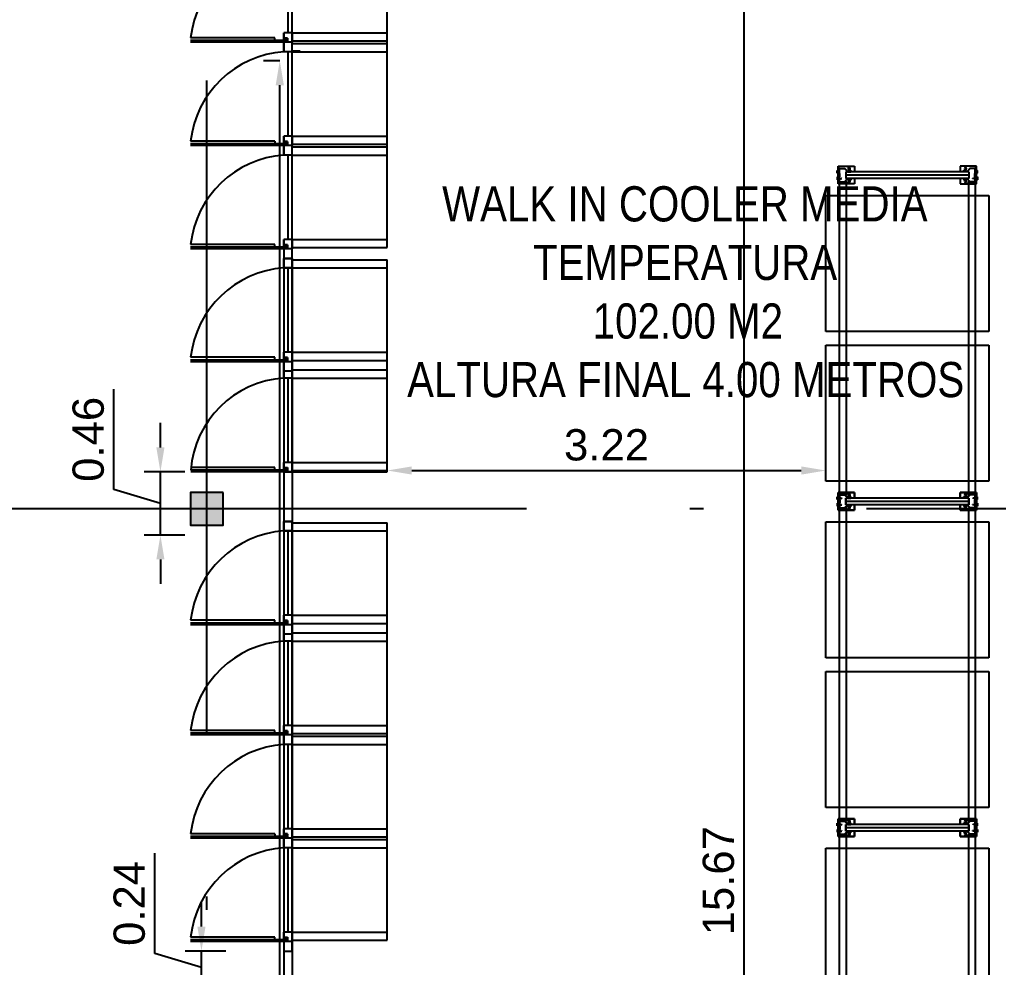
# Model space of a CAD drawing. Header units: metres. Extents: x 0 to 8715937, y -236336 to 216.
# Drawn here: x 163.27 to 170.47, y 83.66 to 90.63 of the extents above; entities that cross this region are included whole.
import ezdxf

# ---------------------------------------------------------------- set-up
doc = ezdxf.new("R2010")
doc.units = ezdxf.units.M
doc.header["$MEASUREMENT"] = 0
doc.header["$PDMODE"] = 3
doc.linetypes.add('ACAD_ISO10W100', pattern=[18, 12, -3, 0, -3])
for name, color, linetype in [('0-BLOCK-ESTRUCTURA', 7, 'Continuous'), ('AAA BAST', 5, 'Continuous'), ('AAA COTAS', 7, 'Continuous'), ('AAA LARG', 1, 'Continuous'), ('AAA PALLETS', 7, 'Continuous'), ('COLUMNAS', 210, 'Continuous'), ('COLUMNAS HATCH', 251, 'Continuous'), ('COTAS INTERIORES', 2, 'Continuous'), ('EJES', 251, 'ACAD_ISO10W100'), ('FRIO', 7, 'Continuous'), ('TEXTO', 7, 'Continuous')]:
    doc.layers.add(name, color=color, linetype=linetype)
doc.styles.add('AR', font='arial.ttf')
doc.dimstyles.new('CotaLoc0', dxfattribs={"dimtxt": 0.23, "dimasz": 0.18, "dimexe": 0.12, "dimexo": 0.37, "dimgap": 0.07, "dimtad": 1, "dimzin": 0, "dimdsep": 46, "dimtxsty": 'AR', "dimcen": 0.9, "dimclrd": 251, "dimclre": 251, "dimadec": 0, "dimazin": 0, "dimtfac": 1, "dimtofl": 0, "dimtmove": 1, "dimatfit": 3, "dimfxl": 0.18, "dimtolj": 1, "dimtzin": 0, "dimarcsym": 1})

# ---------------------------------------------------------------- blocks, each defined once
blk = doc.blocks.new('COLUMNA 0.24 x 0.24')
at = {"layer": 'COLUMNAS HATCH', "ltscale": 0.1}
blk.add_hatch(color=256, dxfattribs=at).paths.add_polyline_path([(0, 0.24), (0.24, 0.24), (0.24, 0), (0, 0)])
at = {"layer": 'COLUMNAS', "ltscale": 0.1}
blk.add_lwpolyline([(0, 0.24), (0.24, 0.24), (0.24, 0), (0, 0)], close=True, dxfattribs=at)
blk = doc.blocks.new('DPM-ESTRUCTURA')
at = {"layer": 'EJES', "ltscale": 0.4}
for p, q in [((76.9278, 41.5801), (76.9278, 112.3301)), ((108.48, 87.0301), (16.48, 87.0301))]:
    blk.add_line(p, q, dxfattribs=at)
at = {"layer": 'COLUMNAS', "xscale": -1}
blk.add_blockref('COLUMNA 0.24 x 0.24', (77.0478, 86.9101), dxfattribs=at)
blk = doc.blocks.new('*D167')
at = {"layer": 'COTAS INTERIORES', "color": 251, "lineweight": -2, "ltscale": 0.1, "transparency": 16777216}
for p, q in [((165.1845, 90.3263), (165.0645, 90.3263)), ((165.1845, 72.5414), (165.1845, 90.1463)), ((165.1845, 72.3614), (165.0645, 72.3614))]:
    blk.add_line(p, q, dxfattribs=at)
at = {"layer": 'COTAS INTERIORES', "color": 251, "ltscale": 0.1, "transparency": 16777216}
for points in [[(165.1545, 90.1463), (165.2145, 90.1463), (165.1845, 90.3263)], [(165.1545, 72.5414), (165.2145, 72.5414), (165.1845, 72.3614)]]:
    blk.add_solid(points, dxfattribs=at)
at = {"layer": 'Defpoints', "color": 0, "ltscale": 0.1, "transparency": 16777216}
for p in [(165.1845, 90.3263), (165.2751, 90.3263), (165.2751, 72.3614)]:
    blk.add_point(p, dxfattribs=at)
at = {"layer": 'COTAS INTERIORES', "color": 0, "ltscale": 0.1, "transparency": 16777216, "insert": (164.9971, 81.3439), "char_height": 0.23, "attachment_point": 5, "rotation": 90, "style": 'AR'}
blk.add_mtext('\\A1;17.96', dxfattribs=at)
blk = doc.blocks.new('1A MODULO SIMPLE')
at = {"layer": 'AAA BAST'}
for points in [[(-2.1307, 1.015), (-2.1307, 1.017), (-2.1407, 1.017), (-2.1407, 1.04), (-2.1167, 1.06), (-2.1167, 1.1), (-2.1567, 1.1), (-2.1567, 1.098), (-2.1767, 1.098), (-2.1767, 1.1), (-2.2167, 1.1), (-2.2167, 1.06), (-2.1927, 1.04), (-2.1927, 1.017), (-2.2027, 1.017), (-2.2027, 1.015), (-2.1907, 1.015), (-2.1907, 1.0409), (-2.2147, 1.0609), (-2.2147, 1.098), (-2.1787, 1.098), (-2.1787, 1.096), (-2.1547, 1.096), (-2.1547, 1.098), (-2.1187, 1.098), (-2.1187, 1.0609), (-2.1427, 1.0409), (-2.1427, 1.015)], [(0.1973, 1.015), (0.1973, 1.017), (0.2073, 1.017), (0.2073, 1.04), (0.1833, 1.06), (0.1833, 1.1), (0.2233, 1.1), (0.2233, 1.098), (0.2433, 1.098), (0.2433, 1.1), (0.2833, 1.1), (0.2833, 1.06), (0.2593, 1.04), (0.2593, 1.017), (0.2693, 1.017), (0.2693, 1.015), (0.2573, 1.015), (0.2573, 1.0409), (0.2813, 1.0609), (0.2813, 1.098), (0.2453, 1.098), (0.2453, 1.096), (0.2213, 1.096), (0.2213, 1.098), (0.1853, 1.098), (0.1853, 1.0609), (0.2093, 1.0409), (0.2093, 1.015)], [(-2.1307, 0.185), (-2.1307, 0.183), (-2.1407, 0.183), (-2.1407, 0.16), (-2.1167, 0.14), (-2.1167, 0.1), (-2.1567, 0.1), (-2.1567, 0.102), (-2.1767, 0.102), (-2.1767, 0.1), (-2.2167, 0.1), (-2.2167, 0.14), (-2.1927, 0.16), (-2.1927, 0.183), (-2.2027, 0.183), (-2.2027, 0.185), (-2.1907, 0.185), (-2.1907, 0.1591), (-2.2147, 0.1391), (-2.2147, 0.102), (-2.1787, 0.102), (-2.1787, 0.104), (-2.1547, 0.104), (-2.1547, 0.102), (-2.1187, 0.102), (-2.1187, 0.1391), (-2.1427, 0.1591), (-2.1427, 0.185)], [(0.1973, 0.185), (0.1973, 0.183), (0.2073, 0.183), (0.2073, 0.16), (0.1833, 0.14), (0.1833, 0.1), (0.2233, 0.1), (0.2233, 0.102), (0.2433, 0.102), (0.2433, 0.1), (0.2833, 0.1), (0.2833, 0.14), (0.2593, 0.16), (0.2593, 0.183), (0.2693, 0.183), (0.2693, 0.185), (0.2573, 0.185), (0.2573, 0.1591), (0.2813, 0.1391), (0.2813, 0.102), (0.2453, 0.102), (0.2453, 0.104), (0.2213, 0.104), (0.2213, 0.102), (0.1853, 0.102), (0.1853, 0.1391), (0.2093, 0.1591), (0.2093, 0.185)]]:
    blk.add_hatch(color=251, dxfattribs=at).paths.add_polyline_path(points)
at = {"layer": 'AAA BAST', "color": 251}
for p, q in [((-2.2167, 1.1082), (-2.2317, 1.1082)), ((-2.2317, 1.1082), (-2.2317, 0.9882)), ((-2.2167, 1.1032), (-2.2317, 1.1032)), ((-2.1167, 1.1082), (-2.2167, 1.1082)), ((-2.2167, 1.1082), (-2.2167, 1.1032)), ((-2.2167, 1.1032), (-2.1167, 1.1032)), ((-2.1767, 1.1), (-2.2167, 1.1)), ((-2.2167, 1.1), (-2.2167, 1.06)), ((-2.2147, 1.098), (-2.2147, 1.0609)), ((-2.1787, 1.098), (-2.2147, 1.098)), ((-2.2067, 1.1), (-2.2067, 1.1032)), ((-2.2067, 1.1032), (-2.1737, 1.1032)), ((-2.1802, 1.1152), (-2.2002, 1.1152)), ((-2.2002, 1.1082), (-2.2002, 1.1152)), ((-2.1902, 1.1082), (-2.1902, 1.1152)), ((-2.1802, 1.1082), (-2.1802, 1.1152)), ((-2.1787, 1.098), (-2.1787, 1.096)), ((-2.1547, 1.096), (-2.1787, 1.096)), ((-2.1767, 1.1), (-2.1767, 1.098)), ((-2.1767, 1.1), (-2.1737, 1.1)), ((-2.1567, 1.098), (-2.1767, 1.098)), ((-2.1737, 1.1), (-2.1737, 1.1032)), ((-2.1597, 1.1), (-2.1597, 1.1032)), ((-2.1567, 1.1), (-2.1597, 1.1)), ((-2.1167, 1.1), (-2.1567, 1.1)), ((-2.1567, 1.1), (-2.1567, 1.098)), ((-2.1187, 1.098), (-2.1547, 1.098)), ((-2.1547, 1.098), (-2.1547, 1.096)), ((-2.1532, 1.1152), (-2.1332, 1.1152)), ((-2.1532, 1.1082), (-2.1532, 1.1152)), ((-2.1432, 1.1082), (-2.1432, 1.1152)), ((-2.1332, 1.1082), (-2.1332, 1.1152)), ((-2.1267, 1.1), (-2.1267, 1.1032)), ((-2.1187, 1.098), (-2.1187, 1.0609)), ((-2.1167, 1.1032), (-2.1167, 1.1082)), ((-2.1017, 1.1082), (-2.1167, 1.1082)), ((-2.1167, 1.1032), (-2.1017, 1.1032)), ((-2.1167, 1.1), (-2.1167, 1.06)), ((-2.1017, 0.9882), (-2.1017, 1.1082)), ((0.1683, 0.9882), (0.1683, 1.1082)), ((0.1683, 1.1082), (0.1833, 1.1082)), ((0.1833, 1.1032), (0.1683, 1.1032)), ((0.1833, 1.1032), (0.1833, 1.1082)), ((0.1833, 1.1082), (0.2833, 1.1082)), ((0.2833, 1.1032), (0.1833, 1.1032)), ((0.1833, 1.1), (0.2233, 1.1)), ((0.1833, 1.1), (0.1833, 1.06)), ((0.1853, 1.098), (0.1853, 1.0609)), ((0.1853, 1.098), (0.2213, 1.098)), ((0.1933, 1.1), (0.1933, 1.1032)), ((0.2198, 1.1152), (0.1998, 1.1152)), ((0.1998, 1.1082), (0.1998, 1.1152)), ((0.2098, 1.1082), (0.2098, 1.1152)), ((0.2198, 1.1082), (0.2198, 1.1152)), ((0.2213, 1.098), (0.2213, 1.096)), ((0.2213, 1.096), (0.2453, 1.096)), ((0.2233, 1.1), (0.2233, 1.098)), ((0.2233, 1.1), (0.2263, 1.1)), ((0.2233, 1.098), (0.2433, 1.098)), ((0.2263, 1.1), (0.2263, 1.1032)), ((0.2403, 1.1), (0.2403, 1.1032)), ((0.2733, 1.1032), (0.2403, 1.1032)), ((0.2433, 1.1), (0.2403, 1.1)), ((0.2433, 1.1), (0.2833, 1.1)), ((0.2433, 1.1), (0.2433, 1.098)), ((0.2453, 1.098), (0.2813, 1.098)), ((0.2453, 1.098), (0.2453, 1.096)), ((0.2468, 1.1152), (0.2668, 1.1152)), ((0.2468, 1.1082), (0.2468, 1.1152)), ((0.2568, 1.1082), (0.2568, 1.1152)), ((0.2668, 1.1082), (0.2668, 1.1152)), ((0.2733, 1.1), (0.2733, 1.1032)), ((0.2813, 1.098), (0.2813, 1.0609)), ((0.2833, 1.1082), (0.2833, 1.1032)), ((0.2833, 1.1082), (0.2983, 1.1082)), ((0.2833, 1.1032), (0.2983, 1.1032)), ((0.2833, 1.1), (0.2833, 1.06)), ((0.2983, 1.1082), (0.2983, 0.9882)), ((-2.2167, 1.06), (-2.1927, 1.04)), ((-2.2147, 1.0609), (-2.1907, 1.0409)), ((-2.1927, 1.017), (-2.2027, 1.017)), ((-2.2027, 1.017), (-2.2027, 1.015)), ((-2.1907, 1.015), (-2.2027, 1.015)), ((-2.1927, 1.036), (-2.1977, 1.036)), ((-2.1977, 1.021), (-2.1977, 1.036)), ((-2.1927, 1.0285), (-2.1977, 1.0285)), ((-2.1927, 1.021), (-2.1977, 1.021)), ((-2.1927, 1.04), (-2.1927, 1.017)), ((-2.1907, 1.053), (-2.1667, 1.053)), ((-2.1907, 0.147), (-2.1907, 1.053)), ((-2.1907, 1.0409), (-2.1907, 1.015)), ((-2.1667, 1.053), (-2.1427, 1.053)), ((-2.1667, 0.147), (-2.1667, 1.053)), ((-2.1187, 1.0609), (-2.1427, 1.0409)), ((-2.1427, 0.147), (-2.1427, 1.053)), ((-2.1427, 1.0409), (-2.1427, 1.015)), ((-2.1427, 1.015), (-2.1307, 1.015)), ((-2.1167, 1.06), (-2.1407, 1.04)), ((-2.1407, 1.04), (-2.1407, 1.017)), ((-2.1357, 1.036), (-2.1407, 1.036)), ((-2.1407, 1.021), (-2.1407, 1.036)), ((-2.1357, 1.0285), (-2.1407, 1.0285)), ((-2.1357, 1.021), (-2.1407, 1.021)), ((-2.1407, 1.017), (-2.1307, 1.017)), ((-2.1357, 1.021), (-2.1357, 1.036)), ((-2.1357, 1.0328), (-2.1307, 1.0328)), ((-2.1357, 1.0243), (-2.1307, 1.0243)), ((-2.1307, 1.0243), (-2.1307, 1.0328)), ((-2.1307, 1.015), (-2.1307, 1.017)), ((0.1833, 1.06), (0.2073, 1.04)), ((0.1853, 1.0609), (0.2093, 1.0409)), ((0.2023, 1.0328), (0.1973, 1.0328)), ((0.1973, 1.0243), (0.1973, 1.0328)), ((0.2023, 1.0243), (0.1973, 1.0243)), ((0.2073, 1.017), (0.1973, 1.017)), ((0.1973, 1.015), (0.1973, 1.017)), ((0.2093, 1.015), (0.1973, 1.015)), ((0.2023, 1.036), (0.2073, 1.036)), ((0.2023, 1.021), (0.2023, 1.036)), ((0.2023, 1.0285), (0.2073, 1.0285)), ((0.2023, 1.021), (0.2073, 1.021)), ((0.2073, 1.04), (0.2073, 1.017)), ((0.2073, 1.021), (0.2073, 1.036)), ((0.2333, 1.053), (0.2093, 1.053)), ((0.2093, 0.147), (0.2093, 1.053)), ((0.2093, 1.0409), (0.2093, 1.015)), ((0.2573, 1.053), (0.2333, 1.053)), ((0.2333, 0.147), (0.2333, 1.053)), ((0.2813, 1.0609), (0.2573, 1.0409)), ((0.2573, 0.147), (0.2573, 1.053)), ((0.2573, 1.0409), (0.2573, 1.015)), ((0.2573, 1.015), (0.2693, 1.015)), ((0.2833, 1.06), (0.2593, 1.04)), ((0.2593, 1.04), (0.2593, 1.017)), ((0.2593, 1.036), (0.2643, 1.036)), ((0.2593, 1.0285), (0.2643, 1.0285)), ((0.2593, 1.021), (0.2643, 1.021)), ((0.2593, 1.017), (0.2693, 1.017)), ((0.2643, 1.021), (0.2643, 1.036)), ((0.2693, 1.017), (0.2693, 1.015)), ((-2.2317, 0.9882), (-2.1907, 0.9882)), ((-2.1427, 0.9882), (-2.1017, 0.9882)), ((0.2093, 0.9882), (0.1683, 0.9882)), ((0.2983, 0.9882), (0.2573, 0.9882)), ((-2.2317, 0.0918), (-2.2317, 0.2118)), ((-2.2317, 0.2118), (-2.1907, 0.2118)), ((-2.2167, 0.14), (-2.1927, 0.16)), ((-2.2147, 0.1391), (-2.1907, 0.1591)), ((-2.1907, 0.185), (-2.2027, 0.185)), ((-2.2027, 0.183), (-2.2027, 0.185)), ((-2.1927, 0.183), (-2.2027, 0.183)), ((-2.1927, 0.1801), (-2.1977, 0.1801)), ((-2.1977, 0.1651), (-2.1977, 0.1801)), ((-2.1927, 0.1726), (-2.1977, 0.1726)), ((-2.1927, 0.1651), (-2.1977, 0.1651)), ((-2.1927, 0.16), (-2.1927, 0.183)), ((-2.1907, 0.1591), (-2.1907, 0.185)), ((-2.1907, 0.147), (-2.1667, 0.147)), ((-2.1667, 0.147), (-2.1427, 0.147)), ((-2.1427, 0.2118), (-2.1017, 0.2118)), ((-2.1427, 0.1591), (-2.1427, 0.185)), ((-2.1427, 0.185), (-2.1307, 0.185)), ((-2.1187, 0.1391), (-2.1427, 0.1591)), ((-2.1407, 0.16), (-2.1407, 0.183)), ((-2.1407, 0.183), (-2.1307, 0.183)), ((-2.1357, 0.1801), (-2.1407, 0.1801)), ((-2.1407, 0.1651), (-2.1407, 0.1801)), ((-2.1357, 0.1726), (-2.1407, 0.1726)), ((-2.1357, 0.1651), (-2.1407, 0.1651)), ((-2.1167, 0.14), (-2.1407, 0.16)), ((-2.1357, 0.1651), (-2.1357, 0.1801)), ((-2.1357, 0.1768), (-2.1307, 0.1768)), ((-2.1357, 0.1683), (-2.1307, 0.1683)), ((-2.1307, 0.185), (-2.1307, 0.183)), ((-2.1307, 0.1683), (-2.1307, 0.1768)), ((-2.1017, 0.2118), (-2.1017, 0.0918)), ((0.2093, 0.2118), (0.1683, 0.2118)), ((0.1683, 0.2118), (0.1683, 0.0918)), ((0.1833, 0.14), (0.2073, 0.16)), ((0.1853, 0.1391), (0.2093, 0.1591)), ((0.2093, 0.185), (0.1973, 0.185)), ((0.1973, 0.185), (0.1973, 0.183)), ((0.2073, 0.183), (0.1973, 0.183)), ((0.2023, 0.1768), (0.1973, 0.1768)), ((0.1973, 0.1683), (0.1973, 0.1768)), ((0.2023, 0.1683), (0.1973, 0.1683)), ((0.2023, 0.1801), (0.2073, 0.1801)), ((0.2023, 0.1651), (0.2023, 0.1801)), ((0.2023, 0.1726), (0.2073, 0.1726)), ((0.2023, 0.1651), (0.2073, 0.1651)), ((0.2073, 0.16), (0.2073, 0.183)), ((0.2073, 0.1651), (0.2073, 0.1801)), ((0.2093, 0.1591), (0.2093, 0.185)), ((0.2333, 0.147), (0.2093, 0.147)), ((0.2573, 0.147), (0.2333, 0.147)), ((0.2983, 0.2118), (0.2573, 0.2118)), ((0.2573, 0.1591), (0.2573, 0.185)), ((0.2573, 0.185), (0.2693, 0.185)), ((0.2813, 0.1391), (0.2573, 0.1591)), ((0.2593, 0.16), (0.2593, 0.183)), ((0.2593, 0.183), (0.2693, 0.183)), ((0.2593, 0.1801), (0.2643, 0.1801)), ((0.2593, 0.1726), (0.2643, 0.1726)), ((0.2593, 0.1651), (0.2643, 0.1651)), ((0.2833, 0.14), (0.2593, 0.16)), ((0.2643, 0.1651), (0.2643, 0.1801)), ((0.2693, 0.183), (0.2693, 0.185)), ((0.2983, 0.0918), (0.2983, 0.2118)), ((-2.2167, 0.0968), (-2.2317, 0.0968)), ((-2.2167, 0.0918), (-2.2317, 0.0918)), ((-2.2167, 0.1), (-2.2167, 0.14)), ((-2.1767, 0.1), (-2.2167, 0.1)), ((-2.2167, 0.0968), (-2.1167, 0.0968)), ((-2.2167, 0.0918), (-2.2167, 0.0968)), ((-2.1167, 0.0918), (-2.2167, 0.0918)), ((-2.2147, 0.102), (-2.2147, 0.1391)), ((-2.1787, 0.102), (-2.2147, 0.102)), ((-2.2067, 0.1), (-2.2067, 0.0968)), ((-2.2067, 0.0968), (-2.1737, 0.0968)), ((-2.2002, 0.0918), (-2.2002, 0.0848)), ((-2.1802, 0.0848), (-2.2002, 0.0848)), ((-2.1902, 0.0918), (-2.1902, 0.0848)), ((-2.1802, 0.0918), (-2.1802, 0.0848)), ((-2.1787, 0.102), (-2.1787, 0.104)), ((-2.1547, 0.104), (-2.1787, 0.104)), ((-2.1567, 0.102), (-2.1767, 0.102)), ((-2.1767, 0.1), (-2.1767, 0.102)), ((-2.1767, 0.1), (-2.1737, 0.1)), ((-2.1737, 0.1), (-2.1737, 0.0968)), ((-2.1597, 0.1), (-2.1597, 0.0968)), ((-2.1567, 0.1), (-2.1597, 0.1)), ((-2.1567, 0.1), (-2.1567, 0.102)), ((-2.1167, 0.1), (-2.1567, 0.1)), ((-2.1547, 0.102), (-2.1547, 0.104)), ((-2.1187, 0.102), (-2.1547, 0.102)), ((-2.1532, 0.0918), (-2.1532, 0.0848)), ((-2.1532, 0.0848), (-2.1332, 0.0848)), ((-2.1432, 0.0918), (-2.1432, 0.0848)), ((-2.1332, 0.0918), (-2.1332, 0.0848)), ((-2.1267, 0.1), (-2.1267, 0.0968)), ((-2.1187, 0.102), (-2.1187, 0.1391)), ((-2.1167, 0.1), (-2.1167, 0.14)), ((-2.1167, 0.0968), (-2.1167, 0.0918)), ((-2.1167, 0.0968), (-2.1017, 0.0968)), ((-2.1017, 0.0918), (-2.1167, 0.0918)), ((0.1833, 0.0968), (0.1683, 0.0968)), ((0.1683, 0.0918), (0.1833, 0.0918)), ((0.1833, 0.1), (0.1833, 0.14)), ((0.1833, 0.1), (0.2233, 0.1)), ((0.2833, 0.0968), (0.1833, 0.0968)), ((0.1833, 0.0968), (0.1833, 0.0918)), ((0.1833, 0.0918), (0.2833, 0.0918)), ((0.1853, 0.102), (0.1853, 0.1391)), ((0.1853, 0.102), (0.2213, 0.102)), ((0.1933, 0.1), (0.1933, 0.0968)), ((0.1998, 0.0918), (0.1998, 0.0848)), ((0.2198, 0.0848), (0.1998, 0.0848)), ((0.2098, 0.0918), (0.2098, 0.0848)), ((0.2198, 0.0918), (0.2198, 0.0848)), ((0.2213, 0.102), (0.2213, 0.104)), ((0.2213, 0.104), (0.2453, 0.104)), ((0.2233, 0.102), (0.2433, 0.102)), ((0.2233, 0.1), (0.2233, 0.102)), ((0.2233, 0.1), (0.2263, 0.1)), ((0.2263, 0.1), (0.2263, 0.0968)), ((0.2403, 0.1), (0.2403, 0.0968)), ((0.2433, 0.1), (0.2403, 0.1)), ((0.2733, 0.0968), (0.2403, 0.0968)), ((0.2433, 0.1), (0.2433, 0.102)), ((0.2433, 0.1), (0.2833, 0.1)), ((0.2453, 0.102), (0.2453, 0.104)), ((0.2453, 0.102), (0.2813, 0.102)), ((0.2468, 0.0918), (0.2468, 0.0848)), ((0.2468, 0.0848), (0.2668, 0.0848)), ((0.2568, 0.0918), (0.2568, 0.0848)), ((0.2668, 0.0918), (0.2668, 0.0848)), ((0.2733, 0.1), (0.2733, 0.0968)), ((0.2813, 0.102), (0.2813, 0.1391)), ((0.2833, 0.1), (0.2833, 0.14)), ((0.2833, 0.0918), (0.2833, 0.0968)), ((0.2833, 0.0968), (0.2983, 0.0968)), ((0.2833, 0.0918), (0.2983, 0.0918))]:
    blk.add_line(p, q, dxfattribs=at)
for centre in [(-2.2141, 1.0285), (-2.1192, 1.0285), (0.1859, 1.0285), (0.2808, 1.0285), (-2.2141, 0.1715), (-2.1192, 0.1715), (0.1859, 0.1715), (0.2808, 0.1715)]:
    blk.add_circle(centre, 0.0075, dxfattribs=at)
at = {"layer": 'AAA LARG', "color": 251}
for p, q in [((-2.1407, 1.105), (-2.1454, 1.0829)), ((-2.1422, 1.0822), (-2.1454, 1.0829)), ((-2.1381, 1.1018), (-2.1422, 1.0822)), ((-2.1407, 1.105), (-2.1117, 1.105)), ((-2.1149, 1.1018), (-2.1381, 1.1018)), ((-2.1149, 1.045), (-2.1149, 1.1018)), ((-2.1117, 1.105), (-2.1117, 1.045)), ((-2.1117, 1.1), (0.1783, 1.1)), ((0.2073, 1.105), (0.1783, 1.105)), ((0.1783, 1.105), (0.1783, 1.045)), ((0.1815, 1.045), (0.1815, 1.1018)), ((0.1815, 1.1018), (0.2047, 1.1018)), ((0.2047, 1.1018), (0.2089, 1.0822)), ((0.2073, 1.105), (0.212, 1.0829)), ((0.2089, 1.0822), (0.212, 1.0829)), ((-2.1117, 1.045), (-2.1149, 1.045)), ((-2.1117, 1.05), (0.1783, 1.05)), ((0.1783, 1.045), (0.1815, 1.045)), ((-2.1117, 0.155), (-2.1149, 0.155)), ((-2.1149, 0.155), (-2.1149, 0.0982)), ((-2.1117, 0.095), (-2.1117, 0.155)), ((-2.1117, 0.15), (0.1783, 0.15)), ((0.1783, 0.095), (0.1783, 0.155)), ((0.1783, 0.155), (0.1815, 0.155)), ((0.1815, 0.155), (0.1815, 0.0982)), ((-2.1422, 0.1178), (-2.1454, 0.1171)), ((-2.1407, 0.095), (-2.1454, 0.1171)), ((-2.1381, 0.0982), (-2.1422, 0.1178)), ((-2.1407, 0.095), (-2.1117, 0.095)), ((-2.1149, 0.0982), (-2.1381, 0.0982)), ((-2.1117, 0.1), (0.1783, 0.1)), ((0.2073, 0.095), (0.1783, 0.095)), ((0.1815, 0.0982), (0.2047, 0.0982)), ((0.2047, 0.0982), (0.2089, 0.1178)), ((0.2073, 0.095), (0.212, 0.1171)), ((0.2089, 0.1178), (0.212, 0.1171))]:
    blk.add_line(p, q, dxfattribs=at)
at = {"layer": 'AAA PALLETS', "color": 251, "ltscale": 0.21}
for p, q in [((-1.0167, 1.2), (-2.0167, 1.2)), ((-2.0167, 1.2), (-2.0167, 0)), ((-1.0167, 0), (-1.0167, 1.2)), ((0.0833, 1.2), (-0.9167, 1.2)), ((-0.9167, 1.2), (-0.9167, 0)), ((0.0833, 0), (0.0833, 1.2)), ((-2.0167, 0), (-1.0167, 0)), ((-0.9167, 0), (0.0833, 0))]:
    blk.add_line(p, q, dxfattribs=at)
blk = doc.blocks.new('*D280')
at = {"layer": 'COTAS INTERIORES', "color": 251, "lineweight": -2, "ltscale": 0.1, "transparency": 16777216}
for p, q in [((168.5987, 92.1293), (168.4787, 92.1293)), ((168.5987, 76.6414), (168.5987, 91.9493)), ((168.5987, 76.4614), (168.4787, 76.4614))]:
    blk.add_line(p, q, dxfattribs=at)
at = {"layer": 'COTAS INTERIORES', "color": 251, "ltscale": 0.1, "transparency": 16777216}
for points in [[(168.5687, 91.9493), (168.6287, 91.9493), (168.5987, 92.1293)], [(168.5687, 76.6414), (168.6287, 76.6414), (168.5987, 76.4614)]]:
    blk.add_solid(points, dxfattribs=at)
at = {"layer": 'Defpoints', "color": 0, "ltscale": 0.1, "transparency": 16777216}
for p in [(168.5987, 92.1293), (168.5987, 92.1293), (168.5987, 76.4614)]:
    blk.add_point(p, dxfattribs=at)
at = {"layer": 'COTAS INTERIORES', "color": 0, "ltscale": 0.1, "transparency": 16777216, "insert": (168.4113, 84.2953), "char_height": 0.23, "attachment_point": 5, "rotation": 90, "style": 'AR'}
blk.add_mtext('\\A1;15.67', dxfattribs=at)
blk = doc.blocks.new('*D285')
at = {"layer": 'COTAS INTERIORES', "color": 251, "lineweight": -2, "ltscale": 0.1, "transparency": 16777216}
for p, q in [((163.9644, 87.1729), (163.9644, 87.9102)), ((164.3069, 87.4824), (164.3069, 87.6624)), ((164.4869, 87.3024), (164.1869, 87.3024)), ((164.3069, 86.838), (164.3069, 87.3024)), ((164.3069, 87.0702), (163.9644, 87.1729)), ((164.4869, 86.838), (164.1869, 86.838)), ((164.3069, 86.658), (164.3069, 86.478))]:
    blk.add_line(p, q, dxfattribs=at)
at = {"layer": 'COTAS INTERIORES', "color": 251, "ltscale": 0.1, "transparency": 16777216}
for points in [[(164.2769, 87.4824), (164.3369, 87.4824), (164.3069, 87.3024)], [(164.2769, 86.658), (164.3369, 86.658), (164.3069, 86.838)]]:
    blk.add_solid(points, dxfattribs=at)
at = {"layer": 'Defpoints', "color": 0, "ltscale": 0.1, "transparency": 16777216}
for p in [(164.3069, 87.3024), (165.2151, 87.3024), (165.2151, 86.838)]:
    blk.add_point(p, dxfattribs=at)
at = {"layer": 'COTAS INTERIORES', "color": 0, "ltscale": 0.1, "transparency": 16777216, "insert": (163.777, 87.5416), "char_height": 0.23, "attachment_point": 5, "rotation": 90, "style": 'AR'}
blk.add_mtext('\\A1;0.46', dxfattribs=at)
blk = doc.blocks.new('*D287')
at = {"layer": 'COTAS INTERIORES', "color": 251, "lineweight": -2, "ltscale": 0.1, "transparency": 16777216}
for p, q in [((164.2662, 83.7602), (164.2662, 84.4967)), ((164.6086, 83.958), (164.6086, 84.138)), ((164.6086, 83.6575), (164.2662, 83.7602)), ((164.7886, 83.778), (164.4886, 83.778)), ((164.6086, 83.5369), (164.6086, 83.778)), ((164.7886, 83.5369), (164.4886, 83.5369)), ((164.6086, 83.3569), (164.6086, 83.1769))]:
    blk.add_line(p, q, dxfattribs=at)
at = {"layer": 'COTAS INTERIORES', "color": 251, "ltscale": 0.1, "transparency": 16777216}
for points in [[(164.5786, 83.958), (164.6386, 83.958), (164.6086, 83.778)], [(164.5786, 83.3569), (164.6386, 83.3569), (164.6086, 83.5369)]]:
    blk.add_solid(points, dxfattribs=at)
at = {"layer": 'Defpoints', "color": 0, "ltscale": 0.1, "transparency": 16777216}
for p in [(164.6086, 83.778), (165.2751, 83.778), (165.2751, 83.5369)]:
    blk.add_point(p, dxfattribs=at)
at = {"layer": 'COTAS INTERIORES', "color": 0, "ltscale": 0.1, "transparency": 16777216, "insert": (164.0788, 84.1284), "char_height": 0.23, "attachment_point": 5, "rotation": 90, "style": 'AR'}
blk.add_mtext('\\A1;0.24', dxfattribs=at)
blk = doc.blocks.new('*D289')
at = {"layer": 'COTAS INTERIORES', "color": 251, "lineweight": -2, "ltscale": 0.1, "transparency": 16777216}
for p, q in [((165.9751, 87.3124), (165.9751, 87.4324)), ((169.1991, 87.3124), (169.1991, 87.4324)), ((166.1551, 87.3124), (169.0191, 87.3124))]:
    blk.add_line(p, q, dxfattribs=at)
at = {"layer": 'COTAS INTERIORES', "color": 251, "ltscale": 0.1, "transparency": 16777216}
for points in [[(166.1551, 87.3424), (166.1551, 87.2824), (165.9751, 87.3124)], [(169.0191, 87.3424), (169.0191, 87.2824), (169.1991, 87.3124)]]:
    blk.add_solid(points, dxfattribs=at)
at = {"layer": 'Defpoints', "color": 0, "ltscale": 0.1, "transparency": 16777216}
for p in [(165.9751, 87.3124), (169.1991, 87.3124), (169.1991, 87.3124)]:
    blk.add_point(p, dxfattribs=at)
at = {"layer": 'COTAS INTERIORES', "color": 0, "ltscale": 0.1, "transparency": 16777216, "insert": (167.5871, 87.4999), "char_height": 0.23, "attachment_point": 5, "style": 'AR'}
blk.add_mtext('\\A1;3.22', dxfattribs=at)

msp = doc.modelspace()

# ---------------------------------------------------------------- hatches: boundary and pattern name
at = {"layer": 'FRIO', "ltscale": 0.21}
h = msp.add_hatch(dxfattribs=at)
h.set_pattern_fill('BOX', color=9, scale=8e-05, angle=-180)
h.set_pattern_definition([(270, (769.9887687, 654.1921886), (0.002032, -9e-19), []), (270, (769.9882607, 654.1921886), (0.002032, -9e-19), []), (180, (769.9887687, 654.1921886), (-7e-19, -0.002032), [-0.000508, 0.000508]), (180, (769.9887687, 654.1916806), (-7e-19, -0.002032), [-0.000508, 0.000508]), (180, (769.9887687, 654.1911726), (-7e-19, -0.002032), [0.000508, -0.000508]), (180, (769.9887687, 654.1906646), (-7e-19, -0.002032), [0.000508, -0.000508]), (270, (769.9877527, 654.1921886), (0.002032, -9e-19), [0.000508, -0.000508]), (270, (769.9872447, 654.1921886), (0.002032, -9e-19), [0.000508, -0.000508])])
h.paths.add_polyline_path([(165.2151, 90.4624), (165.2323, 90.4783, 0.234116), (165.2341, 90.482, 0.781206), (165.2253, 90.4842), (165.2151, 90.4752), (165.2151, 90.4934), (165.2411, 90.4934), (165.2418, 90.4624)])
h = msp.add_hatch(dxfattribs=at)
h.set_pattern_fill('BOX', color=9, scale=8e-05, angle=-180)
h.set_pattern_definition([(270, (769.9887687, 654.8821886), (0.002032, -9e-19), []), (270, (769.9882607, 654.8821886), (0.002032, -9e-19), []), (180, (769.9887687, 654.8821886), (-7e-19, -0.002032), [-0.000508, 0.000508]), (180, (769.9887687, 654.8816806), (-7e-19, -0.002032), [-0.000508, 0.000508]), (180, (769.9887687, 654.8811726), (-7e-19, -0.002032), [0.000508, -0.000508]), (180, (769.9887687, 654.8806646), (-7e-19, -0.002032), [0.000508, -0.000508]), (270, (769.9877527, 654.8821886), (0.002032, -9e-19), [0.000508, -0.000508]), (270, (769.9872447, 654.8821886), (0.002032, -9e-19), [0.000508, -0.000508])])
h.paths.add_polyline_path([(165.2151, 89.7334), (165.2411, 89.7334), (165.2418, 89.7024), (165.2151, 89.7024), (165.2323, 89.7183, 0.234116), (165.2341, 89.722, 0.781206), (165.2253, 89.7242), (165.2151, 89.7152)])
h = msp.add_hatch(dxfattribs=at)
h.set_pattern_fill('BOX', color=9, scale=8e-05, angle=-180)
h.set_pattern_definition([(270, (769.9887687, 655.6421886), (0.002032, -9e-19), []), (270, (769.9882607, 655.6421886), (0.002032, -9e-19), []), (180, (769.9887687, 655.6421886), (-7e-19, -0.002032), [-0.000508, 0.000508]), (180, (769.9887687, 655.6416806), (-7e-19, -0.002032), [-0.000508, 0.000508]), (180, (769.9887687, 655.6411726), (-7e-19, -0.002032), [0.000508, -0.000508]), (180, (769.9887687, 655.6406646), (-7e-19, -0.002032), [0.000508, -0.000508]), (270, (769.9877527, 655.6421886), (0.002032, -9e-19), [0.000508, -0.000508]), (270, (769.9872447, 655.6421886), (0.002032, -9e-19), [0.000508, -0.000508])])
h.paths.add_polyline_path([(165.2151, 88.9734), (165.2411, 88.9734), (165.2418, 88.9424), (165.2151, 88.9424), (165.2323, 88.9583, 0.234116), (165.2341, 88.962, 0.781206), (165.2253, 88.9642), (165.2151, 88.9552)])
h = msp.add_hatch(dxfattribs=at)
h.set_pattern_fill('BOX', color=9, scale=8e-05, angle=-180)
h.set_pattern_definition([(270, (769.9887687, 650.1521886), (0.002032, -9e-19), []), (270, (769.9882607, 650.1521886), (0.002032, -9e-19), []), (180, (769.9887687, 650.1521886), (-7e-19, -0.002032), [-0.000508, 0.000508]), (180, (769.9887687, 650.1516806), (-7e-19, -0.002032), [-0.000508, 0.000508]), (180, (769.9887687, 650.1511726), (-7e-19, -0.002032), [0.000508, -0.000508]), (180, (769.9887687, 650.1506646), (-7e-19, -0.002032), [0.000508, -0.000508]), (270, (769.9877527, 650.1521886), (0.002032, -9e-19), [0.000508, -0.000508]), (270, (769.9872447, 650.1521886), (0.002032, -9e-19), [0.000508, -0.000508])])
h.paths.add_polyline_path([(165.2151, 88.1434), (165.2411, 88.1434), (165.2418, 88.1124), (165.2151, 88.1124), (165.2323, 88.1283, 0.234116), (165.2341, 88.132, 0.781206), (165.2253, 88.1342), (165.2151, 88.1252)])
h = msp.add_hatch(dxfattribs=at)
h.set_pattern_fill('BOX', color=9, scale=8e-05, angle=-180)
h.set_pattern_definition([(270, (769.9887687, 651.0321886), (0.002032, -9e-19), []), (270, (769.9882607, 651.0321886), (0.002032, -9e-19), []), (180, (769.9887687, 651.0321886), (-7e-19, -0.002032), [-0.000508, 0.000508]), (180, (769.9887687, 651.0316806), (-7e-19, -0.002032), [-0.000508, 0.000508]), (180, (769.9887687, 651.0311726), (-7e-19, -0.002032), [0.000508, -0.000508]), (180, (769.9887687, 651.0306646), (-7e-19, -0.002032), [0.000508, -0.000508]), (270, (769.9877527, 651.0321886), (0.002032, -9e-19), [0.000508, -0.000508]), (270, (769.9872447, 651.0321886), (0.002032, -9e-19), [0.000508, -0.000508])])
h.paths.add_polyline_path([(165.2151, 87.3024), (165.2323, 87.3183, 0.234116), (165.2341, 87.322, 0.781206), (165.2253, 87.3242), (165.2151, 87.3152), (165.2151, 87.3334), (165.2411, 87.3334), (165.2418, 87.3024)])
h = msp.add_hatch(dxfattribs=at)
h.set_pattern_fill('BOX', color=9, scale=8e-05, angle=-180)
h.set_pattern_definition([(270, (769.9887687, 648.217711), (0.002032, -9e-19), []), (270, (769.9882607, 648.217711), (0.002032, -9e-19), []), (180, (769.9887687, 648.217711), (-7e-19, -0.002032), [-0.000508, 0.000508]), (180, (769.9887687, 648.217203), (-7e-19, -0.002032), [-0.000508, 0.000508]), (180, (769.9887687, 648.216695), (-7e-19, -0.002032), [0.000508, -0.000508]), (180, (769.9887687, 648.216187), (-7e-19, -0.002032), [0.000508, -0.000508]), (270, (769.9877527, 648.217711), (0.002032, -9e-19), [0.000508, -0.000508]), (270, (769.9872447, 648.217711), (0.002032, -9e-19), [0.000508, -0.000508])])
h.paths.add_polyline_path([(165.2151, 86.2089), (165.2411, 86.2089), (165.2418, 86.178), (165.2151, 86.178), (165.2323, 86.1938, 0.234116), (165.2341, 86.1976, 0.781206), (165.2253, 86.1998), (165.2151, 86.1907)])
h = msp.add_hatch(dxfattribs=at)
h.set_pattern_fill('BOX', color=9, scale=8e-05, angle=-180)
h.set_pattern_definition([(270, (769.9887687, 649.097711), (0.002032, -9e-19), []), (270, (769.9882607, 649.097711), (0.002032, -9e-19), []), (180, (769.9887687, 649.097711), (-7e-19, -0.002032), [-0.000508, 0.000508]), (180, (769.9887687, 649.097203), (-7e-19, -0.002032), [-0.000508, 0.000508]), (180, (769.9887687, 649.096695), (-7e-19, -0.002032), [0.000508, -0.000508]), (180, (769.9887687, 649.096187), (-7e-19, -0.002032), [0.000508, -0.000508]), (270, (769.9877527, 649.097711), (0.002032, -9e-19), [0.000508, -0.000508]), (270, (769.9872447, 649.097711), (0.002032, -9e-19), [0.000508, -0.000508])])
h.paths.add_polyline_path([(165.2151, 85.368), (165.2323, 85.3838, 0.234116), (165.2341, 85.3876, 0.781206), (165.2253, 85.3898), (165.2151, 85.3807), (165.2151, 85.3989), (165.2411, 85.3989), (165.2418, 85.368)])
h = msp.add_hatch(dxfattribs=at)
h.set_pattern_fill('BOX', color=9, scale=8e-05, angle=-180)
h.set_pattern_definition([(270, (769.9887687, 649.787711), (0.002032, -9e-19), []), (270, (769.9882607, 649.787711), (0.002032, -9e-19), []), (180, (769.9887687, 649.787711), (-7e-19, -0.002032), [-0.000508, 0.000508]), (180, (769.9887687, 649.787203), (-7e-19, -0.002032), [-0.000508, 0.000508]), (180, (769.9887687, 649.786695), (-7e-19, -0.002032), [0.000508, -0.000508]), (180, (769.9887687, 649.786187), (-7e-19, -0.002032), [0.000508, -0.000508]), (270, (769.9877527, 649.787711), (0.002032, -9e-19), [0.000508, -0.000508]), (270, (769.9872447, 649.787711), (0.002032, -9e-19), [0.000508, -0.000508])])
h.paths.add_polyline_path([(165.2151, 84.6389), (165.2411, 84.6389), (165.2418, 84.608), (165.2151, 84.608), (165.2323, 84.6238, 0.234116), (165.2341, 84.6276, 0.781206), (165.2253, 84.6298), (165.2151, 84.6207)])
h = msp.add_hatch(dxfattribs=at)
h.set_pattern_fill('BOX', color=9, scale=8e-05, angle=-180)
h.set_pattern_definition([(270, (769.9887687, 650.547711), (0.002032, -9e-19), []), (270, (769.9882607, 650.547711), (0.002032, -9e-19), []), (180, (769.9887687, 650.547711), (-7e-19, -0.002032), [-0.000508, 0.000508]), (180, (769.9887687, 650.547203), (-7e-19, -0.002032), [-0.000508, 0.000508]), (180, (769.9887687, 650.546695), (-7e-19, -0.002032), [0.000508, -0.000508]), (180, (769.9887687, 650.546187), (-7e-19, -0.002032), [0.000508, -0.000508]), (270, (769.9877527, 650.547711), (0.002032, -9e-19), [0.000508, -0.000508]), (270, (769.9872447, 650.547711), (0.002032, -9e-19), [0.000508, -0.000508])])
h.paths.add_polyline_path([(165.2151, 83.8789), (165.2411, 83.8789), (165.2418, 83.848), (165.2151, 83.848), (165.2323, 83.8638, 0.234116), (165.2341, 83.8676, 0.781206), (165.2253, 83.8698), (165.2151, 83.8607)])

# ---------------------------------------------------------------- linework, layer by layer
at = {"ltscale": 0.1}
for p, q in [((165.9751, 88.9524), (165.9751, 92.0224)), ((165.9751, 87.3124), (165.9751, 88.8624)), ((165.9751, 83.858), (165.9751, 86.928))]:
    msp.add_line(p, q, dxfattribs=at)
at = {"layer": '0-BLOCK-ESTRUCTURA', "ltscale": 0.1}
msp.add_line((165.3351, 90.3974), (165.2751, 90.3974), dxfattribs=at)
at = {"layer": 'FRIO', "color": 3, "ltscale": 0.21}
for p, q in [((165.2751, 88.9424), (165.2751, 92.0324)), ((165.2451, 90.5324), (165.2451, 91.1524)), ((165.1489, 90.4952), (164.5289, 90.4952)), ((165.1489, 90.4752), (164.5289, 90.4752)), ((165.1489, 90.4752), (165.1489, 90.4952)), ((165.2151, 90.4752), (165.1489, 90.4752)), ((165.2151, 90.3924), (165.2151, 90.5324)), ((165.2751, 90.5324), (165.2151, 90.5324)), ((165.2151, 90.5324), (165.2151, 90.4934)), ((165.2151, 90.4934), (165.2411, 90.4934)), ((165.2253, 90.4842), (165.2151, 90.4752)), ((165.233, 90.4789), (165.2151, 90.4624)), ((165.2411, 90.4934), (165.2418, 90.4624)), ((165.2751, 90.5324), (165.2751, 90.4624)), ((165.2151, 90.4624), (164.5289, 90.4624)), ((165.2751, 90.4624), (165.2151, 90.4624)), ((165.2751, 90.4624), (165.2151, 90.4624)), ((165.2751, 90.3924), (165.2151, 90.3924)), ((165.2451, 89.7724), (165.2451, 90.3924)), ((165.2151, 89.7152), (165.2151, 89.7724)), ((165.2751, 89.7724), (165.2151, 89.7724)), ((165.2151, 89.7724), (165.2151, 89.7334)), ((165.2751, 89.7724), (165.2751, 89.7024)), ((165.1489, 89.7352), (164.5289, 89.7352)), ((165.1489, 89.7152), (164.5289, 89.7152)), ((165.2151, 89.7024), (164.5289, 89.7024)), ((165.1489, 89.7352), (165.1489, 89.7152)), ((165.2151, 89.7152), (165.1489, 89.7152)), ((165.2413, 89.7334), (165.2151, 89.7334)), ((165.2151, 89.7152), (165.2252, 89.724)), ((165.2151, 89.7024), (165.2312, 89.7177)), ((165.2751, 89.7024), (165.2151, 89.7024)), ((165.2151, 89.6324), (165.2151, 89.7024)), ((165.2751, 89.7024), (165.2151, 89.7024)), ((165.2418, 89.7024), (165.2413, 89.7334)), ((165.2751, 89.6324), (165.2151, 89.6324)), ((165.2451, 89.0124), (165.2451, 89.6324)), ((165.1489, 88.9752), (164.5289, 88.9752)), ((165.1489, 88.9552), (165.1489, 88.9752)), ((165.2751, 89.0124), (165.2151, 89.0124)), ((165.2151, 88.9424), (165.2151, 89.0124)), ((165.2151, 89.0124), (165.2151, 88.9734)), ((165.2151, 88.9734), (165.2411, 88.9734)), ((165.2253, 88.9642), (165.2151, 88.9552)), ((165.2411, 88.9734), (165.2418, 88.9424)), ((165.2751, 89.0124), (165.2751, 88.9424)), ((165.1489, 88.9552), (164.5289, 88.9552)), ((165.2151, 88.9424), (164.5289, 88.9424)), ((165.2151, 88.9552), (165.1489, 88.9552)), ((165.233, 88.9589), (165.2151, 88.9424)), ((165.2751, 88.9424), (165.2151, 88.9424)), ((165.2151, 88.9424), (165.2151, 88.8724)), ((165.2751, 88.8724), (165.2751, 88.9424)), ((165.2151, 88.8724), (165.2751, 88.8724)), ((165.2151, 88.8024), (165.2151, 88.8724)), ((165.2151, 88.8724), (165.2751, 88.8724)), ((165.2751, 88.8724), (165.2151, 88.8724)), ((165.2751, 88.8724), (165.2151, 88.8724)), ((165.2751, 87.3024), (165.2751, 88.8724)), ((165.2151, 88.8024), (165.2751, 88.8024)), ((165.2751, 88.8024), (165.2151, 88.8024)), ((165.2451, 88.1824), (165.2451, 88.8024)), ((165.2151, 87.9924), (165.2151, 88.1824)), ((165.2751, 88.1824), (165.2151, 88.1824)), ((165.2151, 88.1824), (165.2151, 88.1434)), ((165.2751, 88.1824), (165.2751, 88.1124)), ((165.1489, 88.1452), (164.5289, 88.1452)), ((165.1489, 88.1252), (164.5289, 88.1252)), ((165.2151, 88.1124), (164.5289, 88.1124)), ((165.1489, 88.1252), (165.1489, 88.1452)), ((165.2151, 88.1252), (165.1489, 88.1252)), ((165.2151, 88.1434), (165.2411, 88.1434)), ((165.2253, 88.1342), (165.2151, 88.1252)), ((165.233, 88.1289), (165.2151, 88.1124)), ((165.2751, 88.1124), (165.2151, 88.1124)), ((165.2411, 88.1434), (165.2418, 88.1124)), ((165.2751, 88.0433), (165.2151, 88.0433)), ((165.2751, 87.9924), (165.2151, 87.9924)), ((165.2451, 87.3724), (165.2451, 87.9924)), ((165.1489, 87.3152), (164.5298, 87.3152)), ((165.1489, 87.3352), (164.5316, 87.3352)), ((165.1489, 87.3152), (165.1489, 87.3352)), ((165.2151, 87.3152), (165.1489, 87.3152)), ((165.2151, 87.3024), (165.2151, 87.3724)), ((165.2751, 87.3724), (165.2151, 87.3724)), ((165.2151, 87.3724), (165.2151, 87.3334)), ((165.2151, 87.3334), (165.2411, 87.3334)), ((165.2253, 87.3242), (165.2151, 87.3152)), ((165.233, 87.3189), (165.2151, 87.3024)), ((165.2411, 87.3334), (165.2418, 87.3024)), ((165.2751, 87.3724), (165.2751, 87.3024)), ((165.2751, 87.3024), (164.5298, 87.3024)), ((165.2151, 86.868), (165.2151, 86.938)), ((165.2151, 86.938), (165.2751, 86.938)), ((165.2751, 86.938), (165.2151, 86.938)), ((165.2751, 86.938), (165.2151, 86.938)), ((165.2751, 83.848), (165.2751, 86.938)), ((165.2151, 86.868), (165.2751, 86.868)), ((165.2751, 86.868), (165.2151, 86.868)), ((165.2451, 86.248), (165.2451, 86.868)), ((165.2151, 86.058), (165.2151, 86.248)), ((165.2751, 86.248), (165.2151, 86.248)), ((165.2151, 86.248), (165.2151, 86.2089)), ((165.2751, 86.248), (165.2751, 86.178)), ((165.1489, 86.2107), (164.5289, 86.2107)), ((165.1489, 86.1907), (164.5289, 86.1907)), ((165.2151, 86.178), (164.5289, 86.178)), ((165.1489, 86.1907), (165.1489, 86.2107)), ((165.2151, 86.1907), (165.1489, 86.1907)), ((165.2151, 86.2089), (165.2411, 86.2089)), ((165.2253, 86.1998), (165.2151, 86.1907)), ((165.233, 86.1944), (165.2151, 86.178)), ((165.2751, 86.178), (165.2151, 86.178)), ((165.2411, 86.2089), (165.2418, 86.178)), ((165.2751, 86.1089), (165.2151, 86.1089)), ((165.2751, 86.058), (165.2151, 86.058)), ((165.2451, 85.438), (165.2451, 86.058)), ((165.2151, 85.298), (165.2151, 85.438)), ((165.2751, 85.438), (165.2151, 85.438)), ((165.2151, 85.438), (165.2151, 85.3989)), ((165.2751, 85.438), (165.2751, 85.368)), ((165.1489, 85.4007), (164.5289, 85.4007)), ((165.1489, 85.3807), (164.5289, 85.3807)), ((165.2151, 85.368), (164.5289, 85.368)), ((165.1489, 85.3807), (165.1489, 85.4007)), ((165.2151, 85.3807), (165.1489, 85.3807)), ((165.2151, 85.3989), (165.2411, 85.3989)), ((165.2253, 85.3898), (165.2151, 85.3807)), ((165.233, 85.3844), (165.2151, 85.368)), ((165.2751, 85.368), (165.2151, 85.368)), ((165.2751, 85.368), (165.2151, 85.368)), ((165.2411, 85.3989), (165.2418, 85.368)), ((165.2751, 85.298), (165.2151, 85.298)), ((165.2451, 84.678), (165.2451, 85.298)), ((165.2151, 84.6207), (165.2151, 84.678)), ((165.2751, 84.678), (165.2151, 84.678)), ((165.2151, 84.678), (165.2151, 84.6389)), ((165.2751, 84.678), (165.2751, 84.608)), ((165.1489, 84.6407), (164.5289, 84.6407)), ((165.1489, 84.6207), (164.5289, 84.6207)), ((165.2151, 84.608), (164.5289, 84.608)), ((165.1489, 84.6407), (165.1489, 84.6207)), ((165.2151, 84.6207), (165.1489, 84.6207)), ((165.2413, 84.6389), (165.2151, 84.6389)), ((165.2151, 84.6207), (165.2252, 84.6295)), ((165.2151, 84.608), (165.2312, 84.6232)), ((165.2751, 84.608), (165.2151, 84.608)), ((165.2151, 84.538), (165.2151, 84.608)), ((165.2751, 84.608), (165.2151, 84.608)), ((165.2418, 84.608), (165.2413, 84.6389)), ((165.2751, 84.538), (165.2151, 84.538)), ((165.2451, 83.918), (165.2451, 84.538)), ((165.1489, 83.8807), (164.5289, 83.8807)), ((165.1489, 83.8607), (164.5289, 83.8607)), ((165.1489, 83.8607), (165.1489, 83.8807)), ((165.2151, 83.8607), (165.1489, 83.8607)), ((165.2751, 83.918), (165.2151, 83.918)), ((165.2151, 83.848), (165.2151, 83.918)), ((165.2151, 83.918), (165.2151, 83.8789)), ((165.2151, 83.8789), (165.2411, 83.8789)), ((165.2253, 83.8698), (165.2151, 83.8607)), ((165.233, 83.8644), (165.2151, 83.848)), ((165.2411, 83.8789), (165.2418, 83.848)), ((165.2751, 83.918), (165.2751, 83.848)), ((165.2151, 83.848), (164.5289, 83.848)), ((165.2751, 83.848), (165.2151, 83.848)), ((165.2151, 83.848), (165.2151, 83.778)), ((165.2751, 83.778), (165.2751, 83.848)), ((165.2151, 83.778), (165.2751, 83.778))]:
    msp.add_line(p, q, dxfattribs=at)
at = {"layer": 'FRIO', "ltscale": 0.1}
for p, q in [((165.2151, 90.5324), (165.2151, 90.3924)), ((165.2151, 89.7724), (165.2151, 89.6324)), ((165.2151, 88.8724), (165.2151, 78.3614)), ((165.2751, 88.8724), (165.2751, 78.3614)), ((165.2151, 88.1824), (165.2151, 87.9924)), ((165.9751, 87.3024), (165.9751, 87.3124)), ((165.2151, 87.3024), (165.9751, 87.3024)), ((165.2151, 86.248), (165.2151, 86.058)), ((165.2151, 85.438), (165.2151, 85.298)), ((165.2151, 84.678), (165.2151, 84.538))]:
    msp.add_line(p, q, dxfattribs=at)
at = {"layer": 'FRIO', "ltscale": 0.21}
for p, q in [((165.2751, 90.5324), (165.9751, 90.5324)), ((165.2751, 90.4724), (165.9751, 90.4724)), ((165.2751, 90.4524), (165.9751, 90.4524)), ((165.2751, 90.3924), (165.9751, 90.3924)), ((165.2751, 89.7724), (165.9751, 89.7724)), ((165.2751, 89.7124), (165.9751, 89.7124)), ((165.2751, 89.6924), (165.9751, 89.6924)), ((165.2751, 89.6324), (165.9751, 89.6324)), ((165.2751, 89.0124), (165.9751, 89.0124)), ((165.2751, 88.9524), (165.9751, 88.9524)), ((165.2151, 88.8724), (165.2751, 88.8724)), ((165.2751, 88.8624), (165.9751, 88.8624)), ((165.2751, 88.8624), (165.9751, 88.8624)), ((165.2751, 88.8024), (165.9751, 88.8024)), ((165.2751, 88.8024), (165.9751, 88.8024)), ((165.2751, 88.1824), (165.9751, 88.1824)), ((165.2751, 88.1224), (165.9751, 88.1224)), ((165.2751, 88.0524), (165.9751, 88.0524)), ((165.2751, 87.9924), (165.9751, 87.9924)), ((165.2751, 87.3724), (165.9751, 87.3724)), ((165.2751, 87.3124), (165.9751, 87.3124)), ((165.2151, 86.938), (165.2751, 86.938)), ((165.2751, 86.928), (165.9751, 86.928)), ((165.2751, 86.928), (165.9751, 86.928)), ((165.2751, 86.868), (165.9751, 86.868)), ((165.2751, 86.868), (165.9751, 86.868)), ((165.2751, 86.248), (165.9751, 86.248)), ((165.2751, 86.188), (165.9751, 86.188)), ((165.2751, 86.118), (165.9751, 86.118)), ((165.2751, 86.058), (165.9751, 86.058)), ((165.2751, 85.438), (165.9751, 85.438)), ((165.2751, 85.378), (165.9751, 85.378)), ((165.2751, 85.358), (165.9751, 85.358)), ((165.2751, 85.298), (165.9751, 85.298)), ((165.2751, 84.678), (165.9751, 84.678)), ((165.2751, 84.618), (165.9751, 84.618)), ((165.2751, 84.598), (165.9751, 84.598)), ((165.2751, 84.538), (165.9751, 84.538)), ((165.2751, 83.918), (165.9751, 83.918)), ((165.2751, 83.858), (165.9751, 83.858))]:
    msp.add_line(p, q, dxfattribs=at)
at = {"layer": 'FRIO', "color": 3, "ltscale": 0.21}
for centre in [(165.2295, 90.482), (165.2295, 89.722), (165.2295, 88.962), (165.2295, 88.132), (165.2295, 87.322), (165.2295, 86.1976), (165.2295, 85.3876), (165.2295, 84.6276), (165.2295, 83.8676)]:
    msp.add_circle(centre, 0.00467, dxfattribs=at)
for centre, radius, start, end in [((165.2664, 90.412), 0.7422, 93.95983, 173.5666), ((165.2664, 89.652), 0.7422, 93.95983, 173.5666), ((165.2664, 88.892), 0.7422, 93.95983, 173.5666), ((165.2664, 88.062), 0.7422, 93.95983, 173.5666), ((165.2639, 87.2577), 0.7364, 93.79591, 175.52139), ((165.2664, 86.1275), 0.7422, 93.95983, 173.5666), ((165.2664, 85.3175), 0.7422, 93.95983, 173.5666), ((165.2664, 84.5575), 0.7422, 93.95983, 173.5666), ((165.2664, 83.7975), 0.7422, 93.95983, 173.5666)]:
    msp.add_arc(centre, radius, start, end, dxfattribs=at)

# ---------------------------------------------------------------- block references
at = {"layer": '0-BLOCK-ESTRUCTURA', "ltscale": 0.1}
msp.add_blockref('DPM-ESTRUCTURA', (87.72, 0), dxfattribs=at)
at = {"layer": 'AAA COTAS', "ltscale": 0.21, "xscale": -1, "rotation": 90}
for p in [(170.3991, 87.3182), (170.3991, 84.9182), (170.3991, 82.5182)]:
    msp.add_blockref('1A MODULO SIMPLE', p, dxfattribs=at)

# ---------------------------------------------------------------- texts
at = {"layer": 'TEXTO', "ltscale": 0.1, "insert": (166.1211, 89.4031), "char_height": 0.258458, "attachment_point": 1, "style": 'AR'}
msp.add_mtext_dynamic_manual_height_columns('\\pi0.25733;{\\fArial Narrow|b0|i0|c0|p34;WALK IN COOLER MEDIA \\P\\pi0.9256;TEMPERATURA\\P\\pi1.3647;102.00 M2\\P\\pi-7.4105e-005;ALTURA FINAL 4.00 METROS}', width=4.08123, gutter_width=12.5, heights=[0], dxfattribs=at)

# ---------------------------------------------------------------- dimensions: what is measured, and where the dimension line sits
at = {"layer": 'COTAS INTERIORES', "ltscale": 0.1}
for base, p1, p2, picture, middle in [((168.5987, 92.1293), (168.5987, 76.4614), (168.5987, 92.1293), '*D280', (168.4113, 84.2953)), ((165.1845, 90.3263), (165.2751, 72.3614), (165.2751, 90.3263), '*D167', (164.9971, 81.3439)), ((164.3069, 87.3024), (165.2151, 86.838), (165.2151, 87.3024), '*D285', (163.777, 87.2429)), ((164.6086, 83.778), (165.2751, 83.5369), (165.2751, 83.778), '*D287', (164.0788, 83.8302))]:
    dim = msp.add_linear_dim(base=base, p1=p1, p2=p2, angle=90, dimstyle='CotaLoc0', override={"dimfxlon": 1}, dxfattribs=at)
    dim.commit()
    dim.dimension.update_dxf_attribs({"geometry": picture, "text_midpoint": middle})
dim = msp.add_linear_dim(base=(169.1991, 87.3124), p1=(165.9751, 87.3124), p2=(169.1991, 87.3124), dimstyle='CotaLoc0', override={"dimfxlon": 1}, dxfattribs=at)
dim.commit()
dim.dimension.update_dxf_attribs({"geometry": '*D289', "text_midpoint": (167.5871, 87.4999)})

doc.saveas('drawing.dxf')
